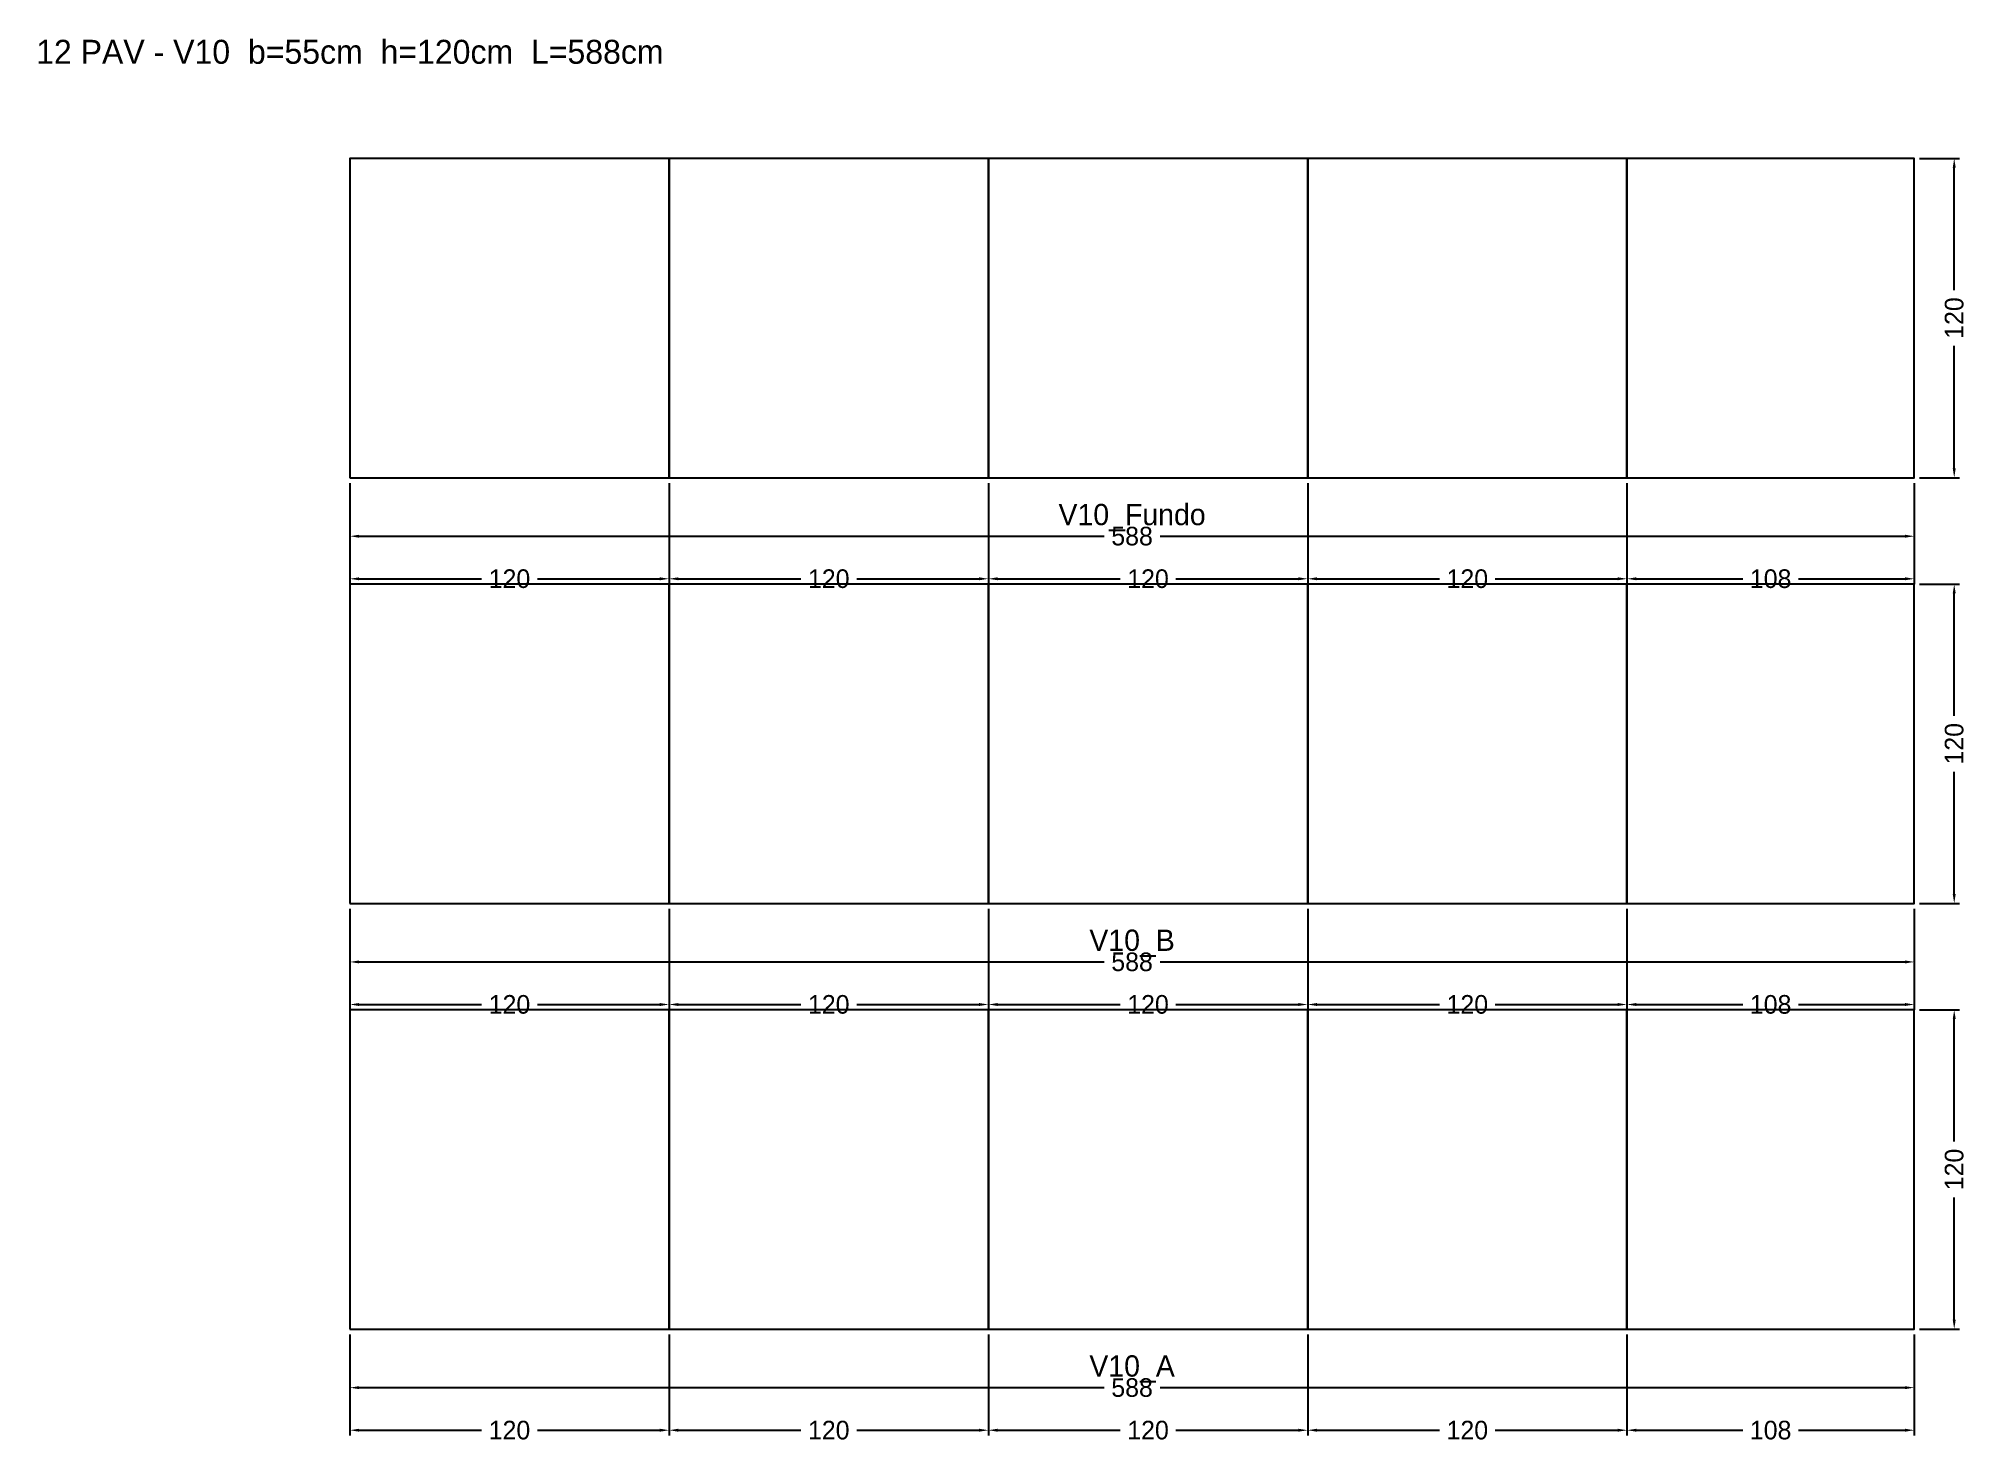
# Model space of a CAD drawing. Header units: metres. Extents: x -117 to 608, y -43 to 485.
import ezdxf

# ---------------------------------------------------------------- set-up
doc = ezdxf.new("R2010")
doc.units = ezdxf.units.M
for name, color, linetype in [('COTA', 3, 'Continuous'), ('NOMENCLATURA', 2, 'Continuous'), ('Paineis', 7, 'Continuous'), ('Texto Secao', 2, 'Continuous')]:
    doc.layers.add(name, color=color, linetype=linetype)
doc.dimstyles.new('COTA_VIG', dxfattribs={"dimtxt": 7, "dimasz": 3.5, "dimexe": 2, "dimexo": 2, "dimgap": 1.5, "dimtad": 1, "dimdec": 1, "dimcen": 2.5, "dimclrd": 3, "dimclre": 3, "dimclrt": 3, "dimazin": 3, "dimtfac": 1, "dimtmove": 0, "dimatfit": 3})

# ---------------------------------------------------------------- blocks, each defined once
blk = doc.blocks.new('_CLOSEDFILLED')
at = {"color": 0, "linetype": 'BYBLOCK'}
blk.add_solid([(-1, 0.16), (0, 0), (-1, -0.16)], dxfattribs=at)
blk = doc.blocks.new('*D1')
at = {"color": 3}
for p, q in [((0, -2), (0, -24)), ((588, -2), (588, -24)), ((3.5, -22), (283.5, -22)), ((304.5, -22), (584.5, -22))]:
    blk.add_line(p, q, dxfattribs=at)
at = {"layer": 'Defpoints'}
for p in [(0, 0), (588, 0), (0, -22)]:
    blk.add_point(p, dxfattribs=at)
at = {"layer": 'COTA', "color": 3, "xscale": 3.5, "yscale": 3.5, "rotation": 180}
blk.add_blockref('_CLOSEDFILLED', (0, -22), dxfattribs=at)
at = {"layer": 'COTA', "color": 3, "xscale": 3.5, "yscale": 3.5}
blk.add_blockref('_CLOSEDFILLED', (588, -22), dxfattribs=at)
at = {"layer": 'COTA', "color": 3, "insert": (294, -22), "char_height": 7, "attachment_point": 5}
blk.add_mtext('588', dxfattribs=at)
blk = doc.blocks.new('*D2')
at = {"color": 3}
for p, q in [((0, -2), (0, -40)), ((120, -2), (120, -40)), ((3.5, -38), (49.5, -38)), ((70.5, -38), (116.5, -38))]:
    blk.add_line(p, q, dxfattribs=at)
at = {"layer": 'Defpoints'}
for p in [(0, 0), (120, 0), (0, -38)]:
    blk.add_point(p, dxfattribs=at)
at = {"layer": 'COTA', "color": 3, "xscale": 3.5, "yscale": 3.5, "rotation": 180}
blk.add_blockref('_CLOSEDFILLED', (0, -38), dxfattribs=at)
at = {"layer": 'COTA', "color": 3, "xscale": 3.5, "yscale": 3.5}
blk.add_blockref('_CLOSEDFILLED', (120, -38), dxfattribs=at)
at = {"layer": 'COTA', "color": 3, "insert": (60, -38), "char_height": 7, "attachment_point": 5}
blk.add_mtext('120', dxfattribs=at)
blk = doc.blocks.new('*D3')
at = {"color": 3}
for p, q in [((120, -2), (120, -40)), ((240, -2), (240, -40)), ((123.5, -38), (169.5, -38)), ((190.5, -38), (236.5, -38))]:
    blk.add_line(p, q, dxfattribs=at)
at = {"layer": 'Defpoints'}
for p in [(120, 0), (240, 0), (120, -38)]:
    blk.add_point(p, dxfattribs=at)
at = {"layer": 'COTA', "color": 3, "xscale": 3.5, "yscale": 3.5, "rotation": 180}
blk.add_blockref('_CLOSEDFILLED', (120, -38), dxfattribs=at)
at = {"layer": 'COTA', "color": 3, "xscale": 3.5, "yscale": 3.5}
blk.add_blockref('_CLOSEDFILLED', (240, -38), dxfattribs=at)
at = {"layer": 'COTA', "color": 3, "insert": (180, -38), "char_height": 7, "attachment_point": 5}
blk.add_mtext('120', dxfattribs=at)
blk = doc.blocks.new('*D4')
at = {"color": 3}
for p, q in [((240, -2), (240, -40)), ((360, -2), (360, -40)), ((243.5, -38), (289.5, -38)), ((310.5, -38), (356.5, -38))]:
    blk.add_line(p, q, dxfattribs=at)
at = {"layer": 'Defpoints'}
for p in [(240, 0), (360, 0), (240, -38)]:
    blk.add_point(p, dxfattribs=at)
at = {"layer": 'COTA', "color": 3, "xscale": 3.5, "yscale": 3.5, "rotation": 180}
blk.add_blockref('_CLOSEDFILLED', (240, -38), dxfattribs=at)
at = {"layer": 'COTA', "color": 3, "xscale": 3.5, "yscale": 3.5}
blk.add_blockref('_CLOSEDFILLED', (360, -38), dxfattribs=at)
at = {"layer": 'COTA', "color": 3, "insert": (300, -38), "char_height": 7, "attachment_point": 5}
blk.add_mtext('120', dxfattribs=at)
blk = doc.blocks.new('*D5')
at = {"color": 3}
for p, q in [((360, -2), (360, -40)), ((480, -2), (480, -40)), ((363.5, -38), (409.5, -38)), ((430.5, -38), (476.5, -38))]:
    blk.add_line(p, q, dxfattribs=at)
at = {"layer": 'Defpoints'}
for p in [(360, 0), (480, 0), (360, -38)]:
    blk.add_point(p, dxfattribs=at)
at = {"layer": 'COTA', "color": 3, "xscale": 3.5, "yscale": 3.5, "rotation": 180}
blk.add_blockref('_CLOSEDFILLED', (360, -38), dxfattribs=at)
at = {"layer": 'COTA', "color": 3, "xscale": 3.5, "yscale": 3.5}
blk.add_blockref('_CLOSEDFILLED', (480, -38), dxfattribs=at)
at = {"layer": 'COTA', "color": 3, "insert": (420, -38), "char_height": 7, "attachment_point": 5}
blk.add_mtext('120', dxfattribs=at)
blk = doc.blocks.new('*D6')
at = {"color": 3}
for p, q in [((480, -2), (480, -40)), ((588, -2), (588, -40)), ((483.5, -38), (523.5, -38)), ((544.5, -38), (584.5, -38))]:
    blk.add_line(p, q, dxfattribs=at)
at = {"layer": 'Defpoints'}
for p in [(480, 0), (588, 0), (480, -38)]:
    blk.add_point(p, dxfattribs=at)
at = {"layer": 'COTA', "color": 3, "xscale": 3.5, "yscale": 3.5, "rotation": 180}
blk.add_blockref('_CLOSEDFILLED', (480, -38), dxfattribs=at)
at = {"layer": 'COTA', "color": 3, "xscale": 3.5, "yscale": 3.5}
blk.add_blockref('_CLOSEDFILLED', (588, -38), dxfattribs=at)
at = {"layer": 'COTA', "color": 3, "insert": (534, -38), "char_height": 7, "attachment_point": 5}
blk.add_mtext('108', dxfattribs=at)
blk = doc.blocks.new('*D7')
at = {"color": 3}
for p, q in [((590, 120), (605, 120)), ((603, 70.5), (603, 116.5)), ((603, 3.5), (603, 49.5)), ((590, 0), (605, 0))]:
    blk.add_line(p, q, dxfattribs=at)
at = {"layer": 'Defpoints'}
for p in [(588, 120), (588, 0), (603, 0)]:
    blk.add_point(p, dxfattribs=at)
at = {"layer": 'COTA', "color": 3, "xscale": 3.5, "yscale": 3.5}
for p, rotation in [((603, 120), 90), ((603, 0), 270)]:
    blk.add_blockref('_CLOSEDFILLED', p, dxfattribs=dict(at, rotation=rotation))
at = {"layer": 'COTA', "color": 3, "insert": (603, 60), "char_height": 7, "attachment_point": 5, "rotation": 90}
blk.add_mtext('120', dxfattribs=at)
blk = doc.blocks.new('*D8')
at = {"color": 3}
for p, q in [((0, 158), (0, 136)), ((588, 158), (588, 136)), ((3.5, 138), (283.5, 138)), ((304.5, 138), (584.5, 138))]:
    blk.add_line(p, q, dxfattribs=at)
at = {"layer": 'Defpoints'}
for p in [(0, 160), (588, 160), (0, 138)]:
    blk.add_point(p, dxfattribs=at)
at = {"layer": 'COTA', "color": 3, "xscale": 3.5, "yscale": 3.5, "rotation": 180}
blk.add_blockref('_CLOSEDFILLED', (0, 138), dxfattribs=at)
at = {"layer": 'COTA', "color": 3, "xscale": 3.5, "yscale": 3.5}
blk.add_blockref('_CLOSEDFILLED', (588, 138), dxfattribs=at)
at = {"layer": 'COTA', "color": 3, "insert": (294, 138), "char_height": 7, "attachment_point": 5}
blk.add_mtext('588', dxfattribs=at)
blk = doc.blocks.new('*D9')
at = {"color": 3}
for p, q in [((0, 158), (0, 120)), ((120, 158), (120, 120)), ((3.5, 122), (49.5, 122)), ((70.5, 122), (116.5, 122))]:
    blk.add_line(p, q, dxfattribs=at)
at = {"layer": 'Defpoints'}
for p in [(0, 160), (120, 160), (0, 122)]:
    blk.add_point(p, dxfattribs=at)
at = {"layer": 'COTA', "color": 3, "xscale": 3.5, "yscale": 3.5, "rotation": 180}
blk.add_blockref('_CLOSEDFILLED', (0, 122), dxfattribs=at)
at = {"layer": 'COTA', "color": 3, "xscale": 3.5, "yscale": 3.5}
blk.add_blockref('_CLOSEDFILLED', (120, 122), dxfattribs=at)
at = {"layer": 'COTA', "color": 3, "insert": (60, 122), "char_height": 7, "attachment_point": 5}
blk.add_mtext('120', dxfattribs=at)
blk = doc.blocks.new('*D10')
at = {"color": 3}
for p, q in [((120, 158), (120, 120)), ((240, 158), (240, 120)), ((123.5, 122), (169.5, 122)), ((190.5, 122), (236.5, 122))]:
    blk.add_line(p, q, dxfattribs=at)
at = {"layer": 'Defpoints'}
for p in [(120, 160), (240, 160), (120, 122)]:
    blk.add_point(p, dxfattribs=at)
at = {"layer": 'COTA', "color": 3, "xscale": 3.5, "yscale": 3.5, "rotation": 180}
blk.add_blockref('_CLOSEDFILLED', (120, 122), dxfattribs=at)
at = {"layer": 'COTA', "color": 3, "xscale": 3.5, "yscale": 3.5}
blk.add_blockref('_CLOSEDFILLED', (240, 122), dxfattribs=at)
at = {"layer": 'COTA', "color": 3, "insert": (180, 122), "char_height": 7, "attachment_point": 5}
blk.add_mtext('120', dxfattribs=at)
blk = doc.blocks.new('*D11')
at = {"color": 3}
for p, q in [((240, 158), (240, 120)), ((360, 158), (360, 120)), ((243.5, 122), (289.5, 122)), ((310.5, 122), (356.5, 122))]:
    blk.add_line(p, q, dxfattribs=at)
at = {"layer": 'Defpoints'}
for p in [(240, 160), (360, 160), (240, 122)]:
    blk.add_point(p, dxfattribs=at)
at = {"layer": 'COTA', "color": 3, "xscale": 3.5, "yscale": 3.5, "rotation": 180}
blk.add_blockref('_CLOSEDFILLED', (240, 122), dxfattribs=at)
at = {"layer": 'COTA', "color": 3, "xscale": 3.5, "yscale": 3.5}
blk.add_blockref('_CLOSEDFILLED', (360, 122), dxfattribs=at)
at = {"layer": 'COTA', "color": 3, "insert": (300, 122), "char_height": 7, "attachment_point": 5}
blk.add_mtext('120', dxfattribs=at)
blk = doc.blocks.new('*D12')
at = {"color": 3}
for p, q in [((360, 158), (360, 120)), ((480, 158), (480, 120)), ((363.5, 122), (409.5, 122)), ((430.5, 122), (476.5, 122))]:
    blk.add_line(p, q, dxfattribs=at)
at = {"layer": 'Defpoints'}
for p in [(360, 160), (480, 160), (360, 122)]:
    blk.add_point(p, dxfattribs=at)
at = {"layer": 'COTA', "color": 3, "xscale": 3.5, "yscale": 3.5, "rotation": 180}
blk.add_blockref('_CLOSEDFILLED', (360, 122), dxfattribs=at)
at = {"layer": 'COTA', "color": 3, "xscale": 3.5, "yscale": 3.5}
blk.add_blockref('_CLOSEDFILLED', (480, 122), dxfattribs=at)
at = {"layer": 'COTA', "color": 3, "insert": (420, 122), "char_height": 7, "attachment_point": 5}
blk.add_mtext('120', dxfattribs=at)
blk = doc.blocks.new('*D13')
at = {"color": 3}
for p, q in [((480, 158), (480, 120)), ((588, 158), (588, 120)), ((483.5, 122), (523.5, 122)), ((544.5, 122), (584.5, 122))]:
    blk.add_line(p, q, dxfattribs=at)
at = {"layer": 'Defpoints'}
for p in [(480, 160), (588, 160), (480, 122)]:
    blk.add_point(p, dxfattribs=at)
at = {"layer": 'COTA', "color": 3, "xscale": 3.5, "yscale": 3.5, "rotation": 180}
blk.add_blockref('_CLOSEDFILLED', (480, 122), dxfattribs=at)
at = {"layer": 'COTA', "color": 3, "xscale": 3.5, "yscale": 3.5}
blk.add_blockref('_CLOSEDFILLED', (588, 122), dxfattribs=at)
at = {"layer": 'COTA', "color": 3, "insert": (534, 122), "char_height": 7, "attachment_point": 5}
blk.add_mtext('108', dxfattribs=at)
blk = doc.blocks.new('*D14')
at = {"color": 3}
for p, q in [((590, 280), (605, 280)), ((603, 230.5), (603, 276.5)), ((603, 163.5), (603, 209.5)), ((590, 160), (605, 160))]:
    blk.add_line(p, q, dxfattribs=at)
at = {"layer": 'Defpoints'}
for p in [(588, 280), (588, 160), (603, 160)]:
    blk.add_point(p, dxfattribs=at)
at = {"layer": 'COTA', "color": 3, "xscale": 3.5, "yscale": 3.5}
for p, rotation in [((603, 280), 90), ((603, 160), 270)]:
    blk.add_blockref('_CLOSEDFILLED', p, dxfattribs=dict(at, rotation=rotation))
at = {"layer": 'COTA', "color": 3, "insert": (603, 220), "char_height": 7, "attachment_point": 5, "rotation": 90}
blk.add_mtext('120', dxfattribs=at)
blk = doc.blocks.new('*D15')
at = {"color": 3}
for p, q in [((0, 318), (0, 296)), ((588, 318), (588, 296)), ((3.5, 298), (283.5, 298)), ((304.5, 298), (584.5, 298))]:
    blk.add_line(p, q, dxfattribs=at)
at = {"layer": 'Defpoints'}
for p in [(0, 320), (588, 320), (0, 298)]:
    blk.add_point(p, dxfattribs=at)
at = {"layer": 'COTA', "color": 3, "xscale": 3.5, "yscale": 3.5, "rotation": 180}
blk.add_blockref('_CLOSEDFILLED', (0, 298), dxfattribs=at)
at = {"layer": 'COTA', "color": 3, "xscale": 3.5, "yscale": 3.5}
blk.add_blockref('_CLOSEDFILLED', (588, 298), dxfattribs=at)
at = {"layer": 'COTA', "color": 3, "insert": (294, 298), "char_height": 7, "attachment_point": 5}
blk.add_mtext('588', dxfattribs=at)
blk = doc.blocks.new('*D16')
at = {"color": 3}
for p, q in [((0, 318), (0, 280)), ((120, 318), (120, 280)), ((3.5, 282), (49.5, 282)), ((70.5, 282), (116.5, 282))]:
    blk.add_line(p, q, dxfattribs=at)
at = {"layer": 'Defpoints'}
for p in [(0, 320), (120, 320), (0, 282)]:
    blk.add_point(p, dxfattribs=at)
at = {"layer": 'COTA', "color": 3, "xscale": 3.5, "yscale": 3.5, "rotation": 180}
blk.add_blockref('_CLOSEDFILLED', (0, 282), dxfattribs=at)
at = {"layer": 'COTA', "color": 3, "xscale": 3.5, "yscale": 3.5}
blk.add_blockref('_CLOSEDFILLED', (120, 282), dxfattribs=at)
at = {"layer": 'COTA', "color": 3, "insert": (60, 282), "char_height": 7, "attachment_point": 5}
blk.add_mtext('120', dxfattribs=at)
blk = doc.blocks.new('*D17')
at = {"color": 3}
for p, q in [((120, 318), (120, 280)), ((240, 318), (240, 280)), ((123.5, 282), (169.5, 282)), ((190.5, 282), (236.5, 282))]:
    blk.add_line(p, q, dxfattribs=at)
at = {"layer": 'Defpoints'}
for p in [(120, 320), (240, 320), (120, 282)]:
    blk.add_point(p, dxfattribs=at)
at = {"layer": 'COTA', "color": 3, "xscale": 3.5, "yscale": 3.5, "rotation": 180}
blk.add_blockref('_CLOSEDFILLED', (120, 282), dxfattribs=at)
at = {"layer": 'COTA', "color": 3, "xscale": 3.5, "yscale": 3.5}
blk.add_blockref('_CLOSEDFILLED', (240, 282), dxfattribs=at)
at = {"layer": 'COTA', "color": 3, "insert": (180, 282), "char_height": 7, "attachment_point": 5}
blk.add_mtext('120', dxfattribs=at)
blk = doc.blocks.new('*D18')
at = {"color": 3}
for p, q in [((240, 318), (240, 280)), ((360, 318), (360, 280)), ((243.5, 282), (289.5, 282)), ((310.5, 282), (356.5, 282))]:
    blk.add_line(p, q, dxfattribs=at)
at = {"layer": 'Defpoints'}
for p in [(240, 320), (360, 320), (240, 282)]:
    blk.add_point(p, dxfattribs=at)
at = {"layer": 'COTA', "color": 3, "xscale": 3.5, "yscale": 3.5, "rotation": 180}
blk.add_blockref('_CLOSEDFILLED', (240, 282), dxfattribs=at)
at = {"layer": 'COTA', "color": 3, "xscale": 3.5, "yscale": 3.5}
blk.add_blockref('_CLOSEDFILLED', (360, 282), dxfattribs=at)
at = {"layer": 'COTA', "color": 3, "insert": (300, 282), "char_height": 7, "attachment_point": 5}
blk.add_mtext('120', dxfattribs=at)
blk = doc.blocks.new('*D19')
at = {"color": 3}
for p, q in [((360, 318), (360, 280)), ((480, 318), (480, 280)), ((363.5, 282), (409.5, 282)), ((430.5, 282), (476.5, 282))]:
    blk.add_line(p, q, dxfattribs=at)
at = {"layer": 'Defpoints'}
for p in [(360, 320), (480, 320), (360, 282)]:
    blk.add_point(p, dxfattribs=at)
at = {"layer": 'COTA', "color": 3, "xscale": 3.5, "yscale": 3.5, "rotation": 180}
blk.add_blockref('_CLOSEDFILLED', (360, 282), dxfattribs=at)
at = {"layer": 'COTA', "color": 3, "xscale": 3.5, "yscale": 3.5}
blk.add_blockref('_CLOSEDFILLED', (480, 282), dxfattribs=at)
at = {"layer": 'COTA', "color": 3, "insert": (420, 282), "char_height": 7, "attachment_point": 5}
blk.add_mtext('120', dxfattribs=at)
blk = doc.blocks.new('*D20')
at = {"color": 3}
for p, q in [((480, 318), (480, 280)), ((588, 318), (588, 280)), ((483.5, 282), (523.5, 282)), ((544.5, 282), (584.5, 282))]:
    blk.add_line(p, q, dxfattribs=at)
at = {"layer": 'Defpoints'}
for p in [(480, 320), (588, 320), (480, 282)]:
    blk.add_point(p, dxfattribs=at)
at = {"layer": 'COTA', "color": 3, "xscale": 3.5, "yscale": 3.5, "rotation": 180}
blk.add_blockref('_CLOSEDFILLED', (480, 282), dxfattribs=at)
at = {"layer": 'COTA', "color": 3, "xscale": 3.5, "yscale": 3.5}
blk.add_blockref('_CLOSEDFILLED', (588, 282), dxfattribs=at)
at = {"layer": 'COTA', "color": 3, "insert": (534, 282), "char_height": 7, "attachment_point": 5}
blk.add_mtext('108', dxfattribs=at)
blk = doc.blocks.new('*D21')
at = {"color": 3}
for p, q in [((590, 440), (605, 440)), ((603, 390.5), (603, 436.5)), ((603, 323.5), (603, 369.5)), ((590, 320), (605, 320))]:
    blk.add_line(p, q, dxfattribs=at)
at = {"layer": 'Defpoints'}
for p in [(588, 440), (588, 320), (603, 320)]:
    blk.add_point(p, dxfattribs=at)
at = {"layer": 'COTA', "color": 3, "xscale": 3.5, "yscale": 3.5}
for p, rotation in [((603, 440), 90), ((603, 320), 270)]:
    blk.add_blockref('_CLOSEDFILLED', p, dxfattribs=dict(at, rotation=rotation))
at = {"layer": 'COTA', "color": 3, "insert": (603, 380), "char_height": 7, "attachment_point": 5, "rotation": 90}
blk.add_mtext('120', dxfattribs=at)

msp = doc.modelspace()

# ---------------------------------------------------------------- linework, layer by layer
at = {"layer": 'Paineis'}
for points in [[(0, 320), (120, 320), (120, 440), (0, 440)], [(120, 320), (240, 320), (240, 440), (120, 440)], [(240, 320), (360, 320), (360, 440), (240, 440)], [(360, 320), (480, 320), (480, 440), (360, 440)], [(480, 320), (588, 320), (588, 440), (480, 440)], [(0, 160), (120, 160), (120, 280), (0, 280)], [(120, 160), (240, 160), (240, 280), (120, 280)], [(240, 160), (360, 160), (360, 280), (240, 280)], [(360, 160), (480, 160), (480, 280), (360, 280)], [(480, 160), (588, 160), (588, 280), (480, 280)], [(0, 0), (120, 0), (120, 120), (0, 120)], [(120, 0), (240, 0), (240, 120), (120, 120)], [(240, 0), (360, 0), (360, 120), (240, 120)], [(360, 0), (480, 0), (480, 120), (360, 120)], [(480, 0), (588, 0), (588, 120), (480, 120)]]:
    msp.add_lwpolyline(points, close=True, dxfattribs=at)

# ---------------------------------------------------------------- texts
at = {"layer": 'NOMENCLATURA', "insert": (0, 480), "char_height": 9, "width": 608, "attachment_point": 5}
msp.add_mtext('12 PAV - V10  b=55cm  h=120cm  L=588cm', dxfattribs=at)
at = {"layer": 'Texto Secao', "char_height": 8, "width": 608, "attachment_point": 5}
for s, insert in [('V10_Fundo', (294, 305)), ('V10_B', (294, 145)), ('V10_A', (294, -15))]:
    msp.add_mtext(s, dxfattribs=dict(at, insert=insert))

# ---------------------------------------------------------------- dimensions: what is measured, and where the dimension line sits
at = {"layer": 'COTA'}
for base, p1, p2, picture, middle in [((603, 320), (588, 320), (588, 440), '*D21', (603, 380)), ((603, 160), (588, 160), (588, 280), '*D14', (603, 220)), ((603, 0), (588, 0), (588, 120), '*D7', (603, 60))]:
    dim = msp.add_linear_dim(base=base, p1=p1, p2=p2, angle=90, dimstyle='COTA_VIG', dxfattribs=at)
    dim.commit()
    dim.dimension.update_dxf_attribs({"geometry": picture, "text_midpoint": middle})
for base, p1, p2, picture, middle in [((0, 298), (0, 320), (588, 320), '*D15', (294, 298)), ((0, 282), (0, 320), (120, 320), '*D16', (60, 282)), ((120, 282), (120, 320), (240, 320), '*D17', (180, 282)), ((240, 282), (240, 320), (360, 320), '*D18', (300, 282)), ((360, 282), (360, 320), (480, 320), '*D19', (420, 282)), ((480, 282), (480, 320), (588, 320), '*D20', (534, 282)), ((0, 138), (0, 160), (588, 160), '*D8', (294, 138)), ((0, 122), (0, 160), (120, 160), '*D9', (60, 122)), ((120, 122), (120, 160), (240, 160), '*D10', (180, 122)), ((240, 122), (240, 160), (360, 160), '*D11', (300, 122)), ((360, 122), (360, 160), (480, 160), '*D12', (420, 122)), ((480, 122), (480, 160), (588, 160), '*D13', (534, 122)), ((0, -22), (0, 0), (588, 0), '*D1', (294, -22)), ((0, -38), (0, 0), (120, 0), '*D2', (60, -38)), ((120, -38), (120, 0), (240, 0), '*D3', (180, -38)), ((240, -38), (240, 0), (360, 0), '*D4', (300, -38)), ((360, -38), (360, 0), (480, 0), '*D5', (420, -38)), ((480, -38), (480, 0), (588, 0), '*D6', (534, -38))]:
    dim = msp.add_linear_dim(base=base, p1=p1, p2=p2, dimstyle='COTA_VIG', dxfattribs=at)
    dim.commit()
    dim.dimension.update_dxf_attribs({"geometry": picture, "text_midpoint": middle})

doc.saveas('drawing.dxf')
